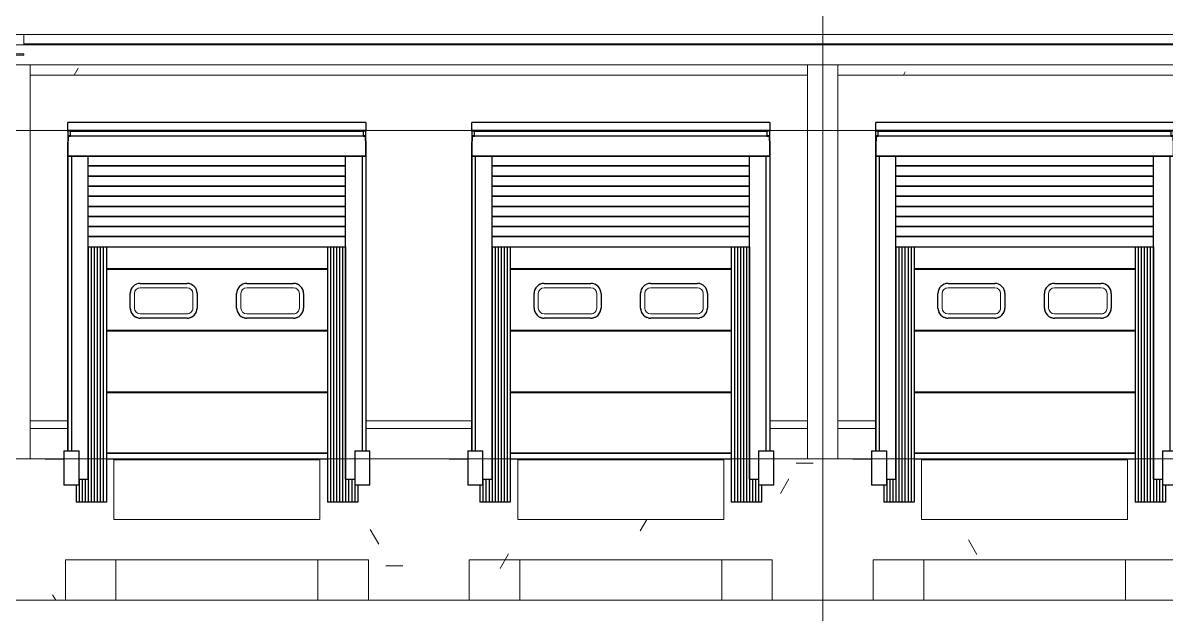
# Model space of a CAD drawing. Extents: x 692141 to 693595, y 1492301 to 1494225.
# Drawn here: x 692308.34 to 692319.66, y 1492374.68 to 1492380.53 of the extents above; entities that cross this region are included whole.
import ezdxf

# ---------------------------------------------------------------- set-up
doc = ezdxf.new("R2010")
doc.units = 0
doc.header["$MEASUREMENT"] = 0
for name, pattern in [('Centre', [7937.5, 1587.5, -1190.625, 3968.75, -1190.625]), ('Grid Line', [5556.25, 3175, -793.75, 793.75, -793.75]), ('Čárka', [3175, 1587.5, -1587.5])]:
    doc.linetypes.add(name, pattern=pattern)
for name, color, linetype, lineweight in [('A-COLS', 52, 'Continuous', 5), ('A-DETL-GENF', 92, 'Continuous', 5), ('A-FLOR', 192, 'Continuous', 5), ('A-FLOR-LEVL', 8, 'Grid Line', 5), ('A-GENM', 13, 'Continuous', 5), ('A-WALL-PATT', 111, 'Continuous', 5), ('S-BEAM', 12, 'Continuous', 5), ('S-GRID', 1, 'Continuous', 5)]:
    doc.layers.add(name, color=color, linetype=linetype, lineweight=lineweight)
doc.layers.add('A-DOOR', color=2, linetype='Continuous')
pattern_1 = [(0, (212730.054, 1200), (4064, 1016), [167.64, -2880.36, 167.64, -2880.36, -16256]), (0, (212730.054, 1200), (4064, 1016), [-6096, 167.64, -5928.36, 167.64, -2880.36, -7112]), (0, (212730.054, 1200), (4064, 1016), [-15240, 167.64, -1864.36, 167.64, -4912.36]), (120, (214254.054, 1708), (-2911.881810244989, 3011.527240979959), [167.64, -2880.36, 167.64, -2880.36, -16256]), (120, (214254.054, 1708), (-2911.881810244989, 3011.527240979959), [-6095.999999999999, 167.64, -5928.359999999999, 167.64, -2880.36, -7111.999999999999]), (120, (214254.054, 1708), (-2911.881810244989, 3011.527240979959), [-15240, 167.64, -1864.36, 167.64, -4912.359999999999]), (240, (214762.054, 3740), (-1152.118189755009, -4027.527240979959), [167.64, -2880.36, 167.64, -2880.36, -16256]), (240, (214762.054, 3740), (-1152.118189755009, -4027.527240979959), [-6096, 167.64, -5928.36, 167.64, -2880.36, -7112]), (240, (214762.054, 3740), (-1152.118189755009, -4027.527240979959), [-15240, 167.64, -1864.36, 167.64, -4912.36])]

# ---------------------------------------------------------------- blocks, each defined once
blk = doc.blocks.new('HAVI-DC_R19_AR_120_STRUCTURE_rvt-2-500_ELEVATION 4')
at = {"layer": 'S-BEAM'}
h = blk.add_hatch(dxfattribs=at)
h.set_pattern_fill('FP_109', color=256, style=0, pattern_type=2)
h.set_pattern_definition(pattern_1)
h.paths.add_polyline_path([(58234.11604612212, 5200.000000000931), (58349.63631146857, 5200.000000000931), (58349.63631146857, 5300.000000000008), (50649.87292609413, 5300.000000000008), (50649.87292609413, 5200.000000000931), (57710.80575339128, 5200.000000000931)], flags=0)
h = blk.add_hatch(dxfattribs=at)
h.set_pattern_fill('FP_109', color=256, style=0, pattern_type=2)
h.set_pattern_definition(pattern_1)
h.paths.add_polyline_path([(66083.77043708453, 5200.000000000931), (66349.63631146633, 5200.000000000931), (66349.63631146633, 5300.000000000008), (58649.75461878083, 5300.000000000008), (58649.75461878083, 5200.000000000931), (65560.4601443537, 5200.000000000931)], flags=0)
h = blk.add_hatch(dxfattribs=at)
h.set_pattern_fill('FP_109', color=256, style=0, pattern_type=2)
h.set_pattern_definition(pattern_1)
h.paths.add_polyline_path([(50499.63631146235, 0), (51499.75461878074, 0), (51499.75461878074, 399.9999999999783), (53499.75461878077, 399.9999999999783), (53499.75461878075, 0), (55499.87292609915, 0), (55499.87292609915, 399.9999999999783), (57499.87292609918, 399.9999999999783), (57499.87292609918, 0), (58499.75461878077, 0), (58499.75461878077, 1400.00000000138), (58014.75461878069, 1400.00000000138), (58014.75461878069, 1139.999999997003), (57894.75461878071, 1139.999999997003), (57894.75461878071, 969.9999999969727), (57594.75461878069, 969.9999999969727), (57594.75461878069, 1400.00000000138), (57519.87292609924, 1400.00000000138), (57519.87292609924, 799.9999999999914), (55479.87292609923, 799.9999999999914), (55479.87292609923, 1400.00000000138), (55404.7546187807, 1400.00000000138), (55404.7546187807, 969.9999999969727), (55104.75461878068, 969.9999999969727), (55104.75461878068, 1139.999999997003), (54984.75461878069, 1139.999999997003), (54984.75461878069, 1400.00000000138), (54014.75461878067, 1400.00000000138), (54014.75461878067, 1139.999999997003), (53894.75461878068, 1139.999999997003), (53894.75461878068, 969.9999999969727), (53594.75461878067, 969.9999999969727), (53594.75461878067, 1400.00000000138), (53519.6363114632, 1400.00000000138), (53519.6363114632, 799.9999999999914), (51479.63631146323, 799.9999999999914), (51479.63631146323, 1400.00000000138), (51404.75461878067, 1400.00000000138), (51404.75461878067, 969.9999999969727), (51104.75461878066, 969.9999999969727), (51104.75461878066, 1139.999999997003), (50984.75461878067, 1139.999999997003), (50984.75461878067, 1400.00000000138), (50499.63631146235, 1400.00000000138), (50499.63631146235, 542.3627569251257)], flags=0)
h = blk.add_hatch(dxfattribs=at)
h.set_pattern_fill('FP_109', color=256, style=0, pattern_type=2)
h.set_pattern_definition(pattern_1)
h.paths.add_polyline_path([(58499.75461878081, 0), (59499.87292609917, 0), (59499.87292609917, 399.9999999999783), (61499.75461878074, 399.9999999999783), (61499.75461878074, 0), (63500.10954073607, 0), (63500.10954073607, 399.9999999999783), (65499.99123341763, 399.9999999999783), (65499.99123341763, 0), (66499.87292609927, 0), (66499.87292609927, 1400.00000000138), (66014.75461878075, 1400.00000000138), (66014.75461878075, 1139.999999997003), (65894.75461878076, 1139.999999997003), (65894.75461878076, 969.9999999969727), (65594.75461878075, 969.9999999969727), (65594.75461878075, 1400.00000000138), (65519.99123341773, 1400.00000000138), (65519.99123341773, 799.9999999999914), (63479.99123341771, 799.9999999999914), (63479.99123341771, 1400.00000000138), (63404.75461878077, 1400.00000000138), (63404.75461878077, 969.9999999969727), (63104.75461878075, 969.9999999969727), (63104.75461878075, 1139.999999997003), (62984.75461878075, 1139.999999997003), (62984.75461878075, 1400.00000000138), (62014.75461878076, 1400.00000000138), (62014.75461878076, 1139.999999997003), (61894.75461878075, 1139.999999997003), (61894.75461878075, 969.9999999969727), (61594.75461878073, 969.9999999969727), (61594.75461878073, 1400.00000000138), (61519.75461878171, 1400.00000000138), (61519.75461878171, 799.9999999999914), (59479.75461878171, 799.9999999999914), (59479.75461878171, 1400.00000000138), (59404.75461878076, 1400.00000000138), (59404.75461878076, 969.9999999969727), (59104.75461878075, 969.9999999969727), (59104.75461878075, 1139.999999997003), (58984.75461878075, 1139.999999997003), (58984.75461878075, 1400.00000000138), (58499.75461878081, 1400.00000000138), (58499.75461878081, 542.3627569251257)], flags=0)
at = {"layer": 'S-BEAM', "color": 7}
for p, q in [((50649.87292609429, 5200.000000000933), (58349.6363114687, 5200.000000000933)), ((58649.75461878099, 5200.000000000933), (66349.63631146649, 5200.000000000933)), ((50499.63631146248, 1400.000000001379), (50984.75461878081, 1400.000000001379)), ((51404.7546187808, 1400.000000001379), (51479.63631146338, 1400.000000001379)), ((51479.63631146338, 800.0000000000101), (51479.63631146338, 1400.000000001379)), ((53519.63631146337, 1400.000000001379), (53594.75461878083, 1400.000000001379)), ((53519.63631146337, 1400.000000001379), (53519.63631146337, 800.0000000000101)), ((54014.75461878085, 1400.000000001379), (54984.75461878085, 1400.000000001379)), ((55404.75461878085, 1400.000000001379), (55479.87292609939, 1400.000000001379)), ((55479.87292609939, 800.0000000000011), (55479.87292609939, 1400.000000001379)), ((57519.87292609939, 1400.000000001379), (57594.75461878084, 1400.000000001379)), ((57519.87292609939, 1400.000000001379), (57519.87292609939, 800.0000000000011)), ((58014.75461878085, 1400.000000001379), (58499.75461878093, 1400.000000001379)), ((58499.75461878096, 1400.000000001379), (58984.75461878089, 1400.000000001379)), ((59404.75461878088, 1400.000000001379), (59479.75461878187, 1400.000000001379)), ((59479.75461878187, 800.0000000000101), (59479.75461878187, 1400.000000001379)), ((61519.75461878186, 1400.000000001379), (61594.75461878089, 1400.000000001379)), ((61519.75461878186, 1400.000000001379), (61519.75461878186, 800.0000000000101)), ((53519.63631146337, 800.0000000000101), (51479.63631146338, 800.0000000000101)), ((57519.87292609939, 800.0000000000011), (55479.87292609939, 800.0000000000011)), ((61519.75461878186, 800.0000000000101), (59479.75461878187, 800.0000000000101)), ((51499.75461878089, -1.184385922670117e-11), (51499.75461878089, 399.9999999999741)), ((51499.75461878089, 399.9999999999741), (53499.75461878091, 399.9999999999741)), ((53499.75461878092, 399.9999999999741), (53499.75461878092, -1.184385922670117e-11)), ((55499.87292609932, -1.177618003112002e-11), (55499.87292609932, 399.9999999999742)), ((55499.87292609932, 399.9999999999742), (57499.87292609935, 399.9999999999742)), ((57499.87292609935, 399.9999999999742), (57499.87292609935, -1.177618003112002e-11)), ((59499.87292609932, 1.082867129298393e-12), (59499.87292609932, 399.9999999999742)), ((59499.87292609932, 399.9999999999742), (61499.7546187809, 399.9999999999742)), ((61499.7546187809, 399.9999999999742), (61499.7546187809, 1.082867129298393e-12)), ((61499.7546187809, 1.082867129298393e-12), (59499.87292609932, 1.082867129298393e-12)), ((53499.75461878091, -1.184385922670117e-11), (51499.75461878089, -1.184385922670117e-11)), ((57499.87292609935, -1.177618003112002e-11), (55499.87292609932, -1.177618003112002e-11))]:
    blk.add_line(p, q, dxfattribs=at)
blk = doc.blocks.new('M_Rectangular Column - 300 x 300mm-V138-500_ELEVATION 4')
at = {"layer": 'A-COLS'}
for p, q in [((66349.75461878096, 5300.000022581689), (66349.75461878096, 1400.000000001371)), ((66649.75461878096, 1400.000000001371), (66649.75461878096, 5300.000022581689)), ((66649.75461878096, 1400.000000001371), (66349.75461878096, 1400.000000001371))]:
    blk.add_line(p, q, dxfattribs=at)
blk = doc.blocks.new('Column Center Mark - Column Center Mark-439589-500_ELEVATION 4')
at = {"layer": 'A-DETL-GENF', "lineweight": 9}
for p, q in [((43649.75461878071, 74.99999999996534), (43649.75461878071, -75.00000000003465)), ((43574.75461878071, -3.465174813754857e-11), (43724.75461878071, -3.465174813754857e-11))]:
    blk.add_line(p, q, dxfattribs=at)
blk = doc.blocks.new('Loading-Equipment_Dock-levellers_Loading-Systems_Swing-Lip_232M_100kN - PowerRamp 232M100 2100 x 3000 mm-460557-500_ELEVATION 4')
at = {"layer": 'A-GENM'}
for p, q in [((51479.75461878094, 1390.000000001369), (53519.75461878094, 1390.000000001369)), ((51479.75461878094, 800.0000000013796), (51479.75461878094, 1390.000000001369)), ((53519.75461878094, 800.0000000013796), (53519.75461878094, 1390.000000001369)), ((53519.75461878094, 800.0000000013796), (51479.75461878094, 800.0000000013796))]:
    blk.add_line(p, q, dxfattribs=at)
blk = doc.blocks.new('Door_ASSA-ABLOY DS6070B Inflatable shelter - Insulated wall-V73-500_ELEVATION 4')
at = {"layer": 'A-DOOR', "color": 47}
for p, q in [((123023.6363114675, 4649.999999996991), (123023.6363114675, 4598.999999996989)), ((123024.6363114675, 4652.807871864885), (123024.6363114675, 4729.999999996988)), ((125974.6363114675, 4729.999999996979), (123024.6363114675, 4729.999999996988)), ((123024.6363114675, 4647.691042939573), (123024.6363114675, 4652.807871864885)), ((123024.6363114675, 4652.807871864885), (125974.6363114675, 4652.807871864876)), ((123024.6363114675, 4644.684469772975), (123024.6363114675, 4647.691042939573)), ((125974.6363114675, 4647.691042939563), (123024.6363114675, 4647.691042939573)), ((125974.6363114675, 4644.684469772965), (123024.6363114675, 4644.684469772974)), ((123049.6363114675, 4598.999999996989), (123049.6363114675, 4647.69104293955)), ((125947.6363114675, 4647.691042939549), (125947.6363114675, 4598.999999997001)), ((125974.6363114675, 4729.999999996979), (125974.6363114675, 4652.807871864876)), ((125974.6363114675, 4652.807871864876), (125974.6363114675, 4647.691042939563)), ((125974.6363114675, 4647.691042939563), (125974.6363114675, 4644.684469772965)), ((125975.6363114675, 4598.999999997001), (125975.6363114675, 4649.999999996992)), ((123049.6363114675, 4598.99999999699), (123023.6363114675, 4598.99999999699)), ((123023.6363114675, 4598.999999996989), (123023.6363114675, 4538.99999999699)), ((123023.6363114675, 4538.99999999699), (123027.6363114675, 4538.99999999699)), ((123024.6363114675, 4547.999999996992), (123024.6363114675, 1479.999999996993)), ((123024.6363114675, 1479.999999996995), (123024.6363114675, 4538.999999997)), ((123027.6363114675, 4598.99999999703), (123027.6363114675, 4547.999999997031)), ((123027.6363114675, 4547.999999997032), (123027.6363114675, 4598.999999997029)), ((123027.6363114675, 4538.99999999699), (123027.6363114675, 4595.99999999699)), ((123027.6363114675, 4595.99999999699), (123049.6363114675, 4595.99999999699)), ((123027.6363114675, 4397.999999996989), (123027.6363114675, 4595.99999999699)), ((125971.6363114675, 4595.999999996991), (123027.6363114675, 4595.999999996991)), ((125947.6363114675, 4641.364026622491), (123049.6363114675, 4641.364026622491)), ((123049.6363114675, 4595.99999999699), (123049.6363114675, 4598.999999996989)), ((125975.6363114675, 4598.999999997001), (125947.6363114675, 4598.999999997001)), ((125947.6363114675, 4598.999999997001), (125947.6363114675, 4595.999999997001)), ((125947.6363114675, 4595.999999997001), (125971.6363114675, 4595.999999997001)), ((125971.6363114675, 4598.99999999703), (125971.6363114675, 4547.999999997031)), ((125971.6363114675, 4547.999999997032), (125971.6363114675, 4598.999999997029)), ((125971.6363114675, 4595.999999997001), (125971.6363114675, 4538.999999996992)), ((125971.6363114675, 4595.99999999699), (125971.6363114675, 4397.999999996989)), ((125971.6363114675, 4538.999999996991), (125975.6363114675, 4538.999999996991)), ((125974.6363114675, 4547.999999996992), (125974.6363114675, 1479.999999996993)), ((125974.6363114675, 4538.999999997), (125974.6363114675, 1479.999999996996)), ((125975.6363114675, 4538.999999996991), (125975.6363114675, 4598.999999997001)), ((123027.6363114675, 4394.999999996989), (123027.6363114675, 4397.999999996989)), ((125971.6363114675, 4397.999999996989), (123027.6363114675, 4397.999999996989)), ((125971.6363114675, 4397.999999996989), (123027.6363114675, 4397.999999996989)), ((125971.6363114675, 4394.99999999699), (123027.6363114675, 4394.99999999699)), ((123061.642967541, 1479.999999996993), (123061.642967541, 4394.999999996971)), ((125937.6296553938, 4394.999999996971), (125937.6296553938, 1479.999999996993)), ((125971.6363114675, 4397.999999996989), (125971.6363114675, 4394.999999996989)), ((122984.6363114675, 1479.999999996995), (123134.6363114675, 1479.999999996994)), ((122984.6363114675, 1479.999999996995), (122984.6363114675, 1139.999999996994)), ((123134.6363114675, 1139.999999996994), (123134.6363114675, 1479.999999996995)), ((125864.6363114675, 1479.999999997002), (126014.6363114675, 1479.999999997002)), ((125864.6363114675, 1479.999999997002), (125864.6363114675, 1139.999999997)), ((126014.6363114675, 1139.999999997), (126014.6363114675, 1479.999999997002)), ((123134.6363114675, 1139.999999996994), (122984.6363114675, 1139.999999996994)), ((126014.6363114675, 1139.999999997), (125864.6363114675, 1139.999999996999))]:
    blk.add_line(p, q, dxfattribs=at)
at = {"layer": 'A-DOOR', "color": 117}
for p, q in [((123027.6363114675, 4547.999999996993), (123027.6363114675, 4598.999999997008)), ((123027.6363114675, 4582.68366976728), (123027.6363114675, 4598.999999997009)), ((123027.6363114675, 4556.584353991191), (123027.6363114675, 4582.68366976728)), ((125971.6363114675, 4598.999999997011), (125971.6363114675, 4547.999999996998)), ((125971.6363114675, 4598.999999996999), (125971.6363114675, 4582.68366976727)), ((125971.6363114675, 4582.68366976727), (125971.6363114675, 4556.584353991181)), ((123224.6363114675, 1199.999999996987), (123224.6363114675, 4394.999999997)), ((125774.6363114675, 1199.999999996988), (125774.6363114675, 4394.99999999696)), ((123134.6363114675, 1199.999999996987), (123224.6363114675, 1199.999999996987)), ((125774.6363114675, 1199.999999996988), (125864.6363114675, 1199.999999996988))]:
    blk.add_line(p, q, dxfattribs=at)
at = {"layer": 'A-DOOR', "color": 130}
for p, q in [((125774.6363114674, 4299.99999999708), (123224.6363114674, 4299.99999999708)), ((123224.6363114674, 4299.999999997044), (125774.6363114674, 4299.999999997044)), ((125774.6363114674, 4199.999999997067), (123224.6363114674, 4199.999999997067)), ((123224.6363114674, 4199.999999997067), (125774.6363114674, 4199.999999997067)), ((125774.6363114674, 4099.999999997055), (123224.6363114674, 4099.999999997055)), ((123224.6363114674, 4099.999999997055), (125774.6363114674, 4099.999999997055)), ((125774.6363114674, 3999.999999997044), (123224.6363114674, 3999.999999997044)), ((123224.6363114674, 3999.999999997044), (125774.6363114674, 3999.999999997044)), ((125774.6363114674, 3899.999999997066), (123224.6363114674, 3899.999999997066)), ((123224.6363114674, 3899.999999997066), (125774.6363114674, 3899.999999997066)), ((125774.6363114674, 3799.999999997089), (123224.6363114674, 3799.999999997089)), ((123224.6363114674, 3799.999999997054), (125774.6363114674, 3799.999999997054)), ((125774.6363114674, 3699.999999997077), (123224.6363114674, 3699.999999997077)), ((123224.6363114674, 3699.999999997077), (125774.6363114674, 3699.999999997077)), ((125774.6363114674, 3599.999999997065), (123224.6363114674, 3599.999999997065)), ((123224.6363114674, 3599.999999997065), (125774.6363114674, 3599.999999997065)), ((123224.6363114675, 3500.073277789998), (123224.6363114675, 969.9999999969889)), ((123224.6363114675, 3500.073277789998), (123224.6363114675, 969.9999999969889)), ((123224.6363114674, 3499.999999997088), (125774.6363114674, 3499.999999997088)), ((123254.6363114675, 3500.091597238241), (123254.6363114675, 1400.000000001407)), ((123254.6363114675, 3500.091597238241), (123254.6363114675, 969.9999999969889)), ((123284.6363114675, 3500.109916686441), (123284.6363114675, 969.9999999969879)), ((123284.6363114675, 3500.109916686441), (123284.6363114675, 969.9999999969889)), ((123314.6363114675, 3500.128236134684), (123314.6363114675, 1400.000000001406)), ((123314.6363114675, 3500.128236134684), (123314.6363114675, 969.9999999969879)), ((123344.6363114675, 3500.146555582926), (123344.6363114675, 969.9999999969879)), ((123344.6363114675, 3500.146555582926), (123344.6363114675, 969.9999999969879)), ((123374.6363114675, 3500.16487503117), (123374.6363114675, 1400.000000001406)), ((123374.6363114675, 3500.16487503117), (123374.6363114675, 969.9999999969879)), ((123404.6363114675, 3500.18319447937), (123404.6363114675, 969.9999999969879)), ((125594.6363114675, 3499.99999999706), (125594.6363114675, 969.9999999969803)), ((125624.6363114675, 3499.99999999706), (125624.6363114675, 969.9999999969803)), ((125624.6363114675, 3499.99999999706), (125624.6363114675, 1400.000000001399)), ((125654.6363114675, 3499.99999999706), (125654.6363114675, 969.9999999969803)), ((125654.6363114675, 3499.99999999706), (125654.6363114675, 969.9999999969803)), ((125684.6363114675, 3499.99999999706), (125684.6363114675, 969.9999999969803)), ((125684.6363114675, 3499.99999999706), (125684.6363114675, 1400.000000001399)), ((125714.6363114675, 3499.99999999706), (125714.6363114675, 969.9999999969803)), ((125714.6363114675, 3499.99999999706), (125714.6363114675, 969.9999999969803)), ((125744.6363114675, 3499.99999999706), (125744.6363114675, 969.9999999969803)), ((125744.6363114675, 3499.99999999706), (125744.6363114675, 1400.000000001399)), ((125774.6363114675, 3499.99999999706), (125774.6363114675, 969.9999999969803)), ((125774.6363114675, 3499.99999999706), (125774.6363114675, 969.9999999969803)), ((123104.6363114675, 1139.999999997006), (123104.6363114675, 969.9999999969889)), ((123134.6363114675, 1199.999999996993), (123134.6363114675, 969.9999999969889)), ((123164.6363114675, 1199.999999996993), (123164.6363114675, 969.9999999969889)), ((123164.6363114675, 1199.999999996993), (123164.6363114675, 969.9999999969889)), ((123194.6363114675, 1199.999999996993), (123194.6363114675, 969.9999999969889)), ((125804.6363114675, 1199.999999996984), (125804.6363114675, 969.9999999969803)), ((125834.6363114675, 1199.999999996984), (125834.6363114675, 969.9999999969803)), ((125834.6363114675, 1199.999999996984), (125834.6363114675, 969.9999999969803)), ((125864.6363114675, 1199.999999996984), (125864.6363114675, 969.9999999969803)), ((125894.6363114675, 1139.999999996997), (125894.6363114675, 969.9999999969803)), ((123134.6363114675, 969.9999999969885), (123104.6363114675, 969.9999999969887)), ((123164.6363114675, 969.9999999969885), (123134.6363114675, 969.9999999969885)), ((123194.6363114675, 969.9999999969885), (123164.6363114675, 969.9999999969887)), ((123224.6363114675, 969.9999999969885), (123194.6363114675, 969.9999999969885)), ((123254.6363114675, 969.9999999969885), (123224.6363114675, 969.9999999969887)), ((123284.6363114675, 969.9999999969885), (123254.6363114675, 969.9999999969885)), ((123314.6363114675, 969.999999996988), (123284.6363114675, 969.9999999969881)), ((123344.6363114675, 969.999999996988), (123314.6363114675, 969.999999996988)), ((123374.6363114675, 969.999999996988), (123344.6363114675, 969.9999999969881)), ((123404.6363114675, 969.999999996988), (123374.6363114675, 969.999999996988)), ((125624.6363114675, 969.9999999969807), (125594.6363114675, 969.9999999969807)), ((125654.6363114675, 969.9999999969806), (125624.6363114675, 969.9999999969807)), ((125684.6363114675, 969.9999999969807), (125654.6363114675, 969.9999999969807)), ((125714.6363114675, 969.9999999969806), (125684.6363114675, 969.9999999969807)), ((125744.6363114675, 969.9999999969801), (125714.6363114675, 969.9999999969801)), ((125774.6363114675, 969.99999999698), (125744.6363114675, 969.9999999969801)), ((125804.6363114675, 969.9999999969801), (125774.6363114675, 969.9999999969801)), ((125834.6363114675, 969.99999999698), (125804.6363114675, 969.9999999969801)), ((125864.6363114675, 969.9999999969801), (125834.6363114675, 969.9999999969801)), ((125894.6363114675, 969.99999999698), (125864.6363114675, 969.9999999969801))]:
    blk.add_line(p, q, dxfattribs=at)
blk = doc.blocks.new('Door_ASSA-ABLOY DS6070B Inflatable shelter - Insulated wall-V80-500_ELEVATION 4')
at = {"layer": 'A-DOOR', "color": 47}
for p, q in [((55023.7546187809, 4649.999999996991), (55023.7546187809, 4598.999999996989)), ((55024.7546187809, 4652.807871864885), (55024.7546187809, 4729.999999996988)), ((57974.75461878088, 4729.999999996979), (55024.7546187809, 4729.999999996988)), ((55024.7546187809, 4647.691042939573), (55024.7546187809, 4652.807871864885)), ((55024.7546187809, 4652.807871864885), (57974.75461878088, 4652.807871864876)), ((55024.7546187809, 4644.684469772975), (55024.7546187809, 4647.691042939573)), ((57974.75461878088, 4647.691042939563), (55024.7546187809, 4647.691042939573)), ((57974.75461878088, 4644.684469772965), (55024.7546187809, 4644.684469772974)), ((55049.75461878091, 4598.999999996989), (55049.75461878091, 4647.69104293955)), ((57947.75461878088, 4647.691042939549), (57947.75461878088, 4598.999999997001)), ((57974.75461878088, 4729.999999996979), (57974.75461878088, 4652.807871864876)), ((57974.75461878088, 4652.807871864876), (57974.75461878088, 4647.691042939563)), ((57974.75461878088, 4647.691042939563), (57974.75461878088, 4644.684469772965)), ((57975.75461878088, 4598.999999997001), (57975.75461878088, 4649.999999996992)), ((55049.75461878091, 4598.99999999699), (55023.7546187809, 4598.99999999699)), ((55023.7546187809, 4598.999999996989), (55023.7546187809, 4538.99999999699)), ((55023.7546187809, 4538.99999999699), (55027.7546187809, 4538.99999999699)), ((55024.7546187809, 4547.999999996992), (55024.7546187809, 1479.999999996993)), ((55024.7546187809, 1479.999999996995), (55024.7546187809, 4538.999999997)), ((55027.7546187809, 4598.99999999703), (55027.7546187809, 4547.999999997031)), ((55027.7546187809, 4547.999999997032), (55027.7546187809, 4598.999999997029)), ((55027.7546187809, 4538.99999999699), (55027.7546187809, 4595.99999999699)), ((55027.7546187809, 4595.99999999699), (55049.75461878091, 4595.99999999699)), ((55027.7546187809, 4397.999999996989), (55027.7546187809, 4595.99999999699)), ((57971.75461878089, 4595.999999996991), (55027.7546187809, 4595.999999996991)), ((57947.7546187809, 4641.364026622491), (55049.7546187809, 4641.364026622491)), ((55049.75461878091, 4595.99999999699), (55049.75461878091, 4598.999999996989)), ((57975.75461878088, 4598.999999997001), (57947.75461878088, 4598.999999997001)), ((57947.75461878088, 4598.999999997001), (57947.75461878088, 4595.999999997001)), ((57947.75461878088, 4595.999999997001), (57971.75461878089, 4595.999999997001)), ((57971.75461878088, 4598.99999999703), (57971.75461878088, 4547.999999997031)), ((57971.75461878088, 4547.999999997032), (57971.75461878088, 4598.999999997029)), ((57971.75461878089, 4595.999999997001), (57971.75461878089, 4538.999999996992)), ((57971.75461878089, 4595.99999999699), (57971.75461878089, 4397.999999996989)), ((57971.75461878089, 4538.999999996991), (57975.75461878088, 4538.999999996991)), ((57974.75461878088, 4547.999999996991), (57972.46089975688, 4547.999999996991)), ((57974.75461878088, 4547.999999996992), (57974.75461878088, 1479.999999996993)), ((57974.75461878088, 4538.999999997), (57974.75461878088, 1479.999999996996)), ((57975.75461878088, 4538.999999996991), (57975.75461878088, 4598.999999997001)), ((55027.7546187809, 4394.999999996989), (55027.7546187809, 4397.999999996989)), ((57971.75461878089, 4397.999999996989), (55027.7546187809, 4397.999999996989)), ((57971.75461878089, 4397.999999996989), (55027.7546187809, 4397.999999996989)), ((57971.75461878089, 4394.99999999699), (55027.7546187809, 4394.99999999699)), ((55061.76127485428, 1479.999999996993), (55061.76127485428, 4394.999999996971)), ((57937.74796270714, 4394.999999996971), (57937.74796270714, 1479.999999996993)), ((57971.75461878089, 4397.999999996989), (57971.75461878089, 4394.999999996989)), ((54984.75461878089, 1479.999999996995), (55134.75461878089, 1479.999999996994)), ((54984.75461878089, 1479.999999996995), (54984.75461878089, 1139.999999996994)), ((55134.75461878089, 1139.999999996994), (55134.75461878089, 1479.999999996995)), ((57864.75461878089, 1479.999999997002), (58014.75461878089, 1479.999999997002)), ((57864.75461878089, 1479.999999997002), (57864.75461878089, 1139.999999997)), ((58014.75461878089, 1139.999999997), (58014.75461878089, 1479.999999997002)), ((55134.75461878089, 1139.999999996994), (54984.75461878089, 1139.999999996994)), ((58014.75461878089, 1139.999999997), (57864.75461878089, 1139.999999996999))]:
    blk.add_line(p, q, dxfattribs=at)
at = {"layer": 'A-DOOR', "color": 117}
for p, q in [((55027.75461878091, 4547.999999996993), (55027.75461878091, 4598.999999997008)), ((55027.75461878091, 4582.68366976728), (55027.75461878091, 4598.999999997009)), ((55027.75461878091, 4556.584353991191), (55027.75461878091, 4582.68366976728)), ((57971.75461878087, 4598.999999997011), (57971.75461878087, 4547.999999996998)), ((57971.75461878087, 4598.999999996999), (57971.75461878087, 4582.68366976727)), ((57971.75461878087, 4582.68366976727), (57971.75461878087, 4556.584353991181)), ((55224.7546187809, 1199.999999996987), (55224.7546187809, 4394.999999997)), ((57774.75461878088, 1199.999999996988), (57774.75461878088, 4394.99999999696)), ((55134.75461878089, 1199.999999996987), (55224.7546187809, 1199.999999996987)), ((57774.75461878088, 1199.999999996988), (57864.75461878088, 1199.999999996988))]:
    blk.add_line(p, q, dxfattribs=at)
at = {"layer": 'A-DOOR', "color": 130}
for p, q in [((57774.75461878068, 4299.99999999708), (55224.75461878071, 4299.99999999708)), ((55224.75461878071, 4299.999999997044), (57774.75461878068, 4299.999999997044)), ((57774.75461878068, 4199.999999997067), (55224.75461878071, 4199.999999997067)), ((55224.75461878071, 4199.999999997067), (57774.75461878068, 4199.999999997067)), ((57774.75461878068, 4099.999999997055), (55224.75461878071, 4099.999999997055)), ((55224.75461878071, 4099.999999997055), (57774.75461878068, 4099.999999997055)), ((57774.75461878068, 3999.999999997044), (55224.75461878071, 3999.999999997044)), ((55224.75461878071, 3999.999999997044), (57774.75461878068, 3999.999999997044)), ((57774.75461878068, 3899.999999997066), (55224.75461878071, 3899.999999997066)), ((55224.75461878071, 3899.999999997066), (57774.75461878068, 3899.999999997066)), ((57774.75461878068, 3799.999999997089), (55224.75461878071, 3799.999999997089)), ((55224.75461878071, 3799.999999997054), (57774.75461878068, 3799.999999997054)), ((57774.75461878068, 3699.999999997077), (55224.75461878071, 3699.999999997077)), ((55224.75461878071, 3699.999999997077), (57774.75461878068, 3699.999999997077)), ((57774.75461878068, 3599.999999997065), (55224.75461878071, 3599.999999997065)), ((55224.75461878071, 3599.999999997065), (57774.75461878068, 3599.999999997065)), ((55224.7546187809, 3500.073277789998), (55224.75461878089, 969.9999999969889)), ((55224.7546187809, 3500.073277789998), (55224.75461878089, 969.9999999969889)), ((55224.75461878071, 3499.999999997088), (57774.75461878068, 3499.999999997088)), ((55254.75461878089, 3500.091597238241), (55254.75461878089, 1400.000000001407)), ((55254.75461878089, 3500.091597238241), (55254.75461878088, 969.9999999969889)), ((55284.75461878089, 3500.109916686441), (55284.75461878088, 969.9999999969879)), ((55284.75461878089, 3500.109916686441), (55284.75461878088, 969.9999999969889)), ((55314.7546187809, 3500.128236134684), (55314.75461878088, 1400.000000001406)), ((55314.7546187809, 3500.128236134684), (55314.75461878088, 969.9999999969879)), ((55344.7546187809, 3500.146555582926), (55344.75461878089, 969.9999999969879)), ((55344.7546187809, 3500.146555582926), (55344.75461878089, 969.9999999969879)), ((55374.75461878089, 3500.16487503117), (55374.75461878089, 1400.000000001406)), ((55374.75461878089, 3500.16487503117), (55374.75461878088, 969.9999999969879)), ((55404.75461878089, 3500.18319447937), (55404.75461878088, 969.9999999969879)), ((57594.75461878089, 3499.99999999706), (57594.75461878088, 969.9999999969803)), ((57624.75461878089, 3499.99999999706), (57624.75461878088, 969.9999999969803)), ((57624.75461878089, 3499.99999999706), (57624.75461878088, 1400.000000001399)), ((57654.75461878089, 3499.99999999706), (57654.75461878088, 969.9999999969803)), ((57654.75461878089, 3499.99999999706), (57654.75461878088, 969.9999999969803)), ((57684.75461878088, 3499.99999999706), (57684.75461878088, 969.9999999969803)), ((57684.75461878088, 3499.99999999706), (57684.75461878088, 1400.000000001399)), ((57714.75461878088, 3499.99999999706), (57714.75461878088, 969.9999999969803)), ((57714.75461878088, 3499.99999999706), (57714.75461878088, 969.9999999969803)), ((57744.75461878089, 3499.99999999706), (57744.75461878088, 969.9999999969803)), ((57744.75461878089, 3499.99999999706), (57744.75461878088, 1400.000000001399)), ((57774.75461878089, 3499.99999999706), (57774.75461878088, 969.9999999969803)), ((57774.75461878089, 3499.99999999706), (57774.75461878088, 969.9999999969803)), ((55104.75461878088, 1139.999999997006), (55104.75461878088, 969.9999999969889)), ((55134.75461878088, 1199.999999996993), (55134.75461878088, 969.9999999969889)), ((55164.75461878088, 1199.999999996993), (55164.75461878088, 969.9999999969889)), ((55164.75461878088, 1199.999999996993), (55164.75461878088, 969.9999999969889)), ((55194.75461878089, 1199.999999996993), (55194.75461878089, 969.9999999969889)), ((57804.75461878088, 1199.999999996984), (57804.75461878088, 969.9999999969803)), ((57834.75461878088, 1199.999999996984), (57834.75461878088, 969.9999999969803)), ((57834.75461878088, 1199.999999996984), (57834.75461878088, 969.9999999969803)), ((57864.75461878088, 1199.999999996984), (57864.75461878088, 969.9999999969803)), ((57894.75461878088, 1139.999999996997), (57894.75461878088, 969.9999999969803)), ((55134.75461878088, 969.9999999969885), (55104.75461878088, 969.9999999969887)), ((55164.75461878088, 969.9999999969885), (55134.75461878088, 969.9999999969885)), ((55194.75461878089, 969.9999999969885), (55164.75461878088, 969.9999999969887)), ((55224.75461878089, 969.9999999969885), (55194.75461878089, 969.9999999969885)), ((55254.75461878088, 969.9999999969885), (55224.75461878089, 969.9999999969887)), ((55284.75461878088, 969.9999999969885), (55254.75461878088, 969.9999999969885)), ((55314.75461878088, 969.999999996988), (55284.75461878088, 969.9999999969881)), ((55344.75461878089, 969.999999996988), (55314.75461878088, 969.999999996988)), ((55374.75461878088, 969.999999996988), (55344.75461878089, 969.9999999969881)), ((55404.75461878088, 969.999999996988), (55374.75461878088, 969.999999996988)), ((57624.75461878088, 969.9999999969807), (57594.75461878088, 969.9999999969807)), ((57654.75461878088, 969.9999999969806), (57624.75461878088, 969.9999999969807)), ((57684.75461878088, 969.9999999969807), (57654.75461878088, 969.9999999969807)), ((57714.75461878088, 969.9999999969806), (57684.75461878088, 969.9999999969807)), ((57744.75461878088, 969.9999999969801), (57714.75461878088, 969.9999999969801)), ((57774.75461878088, 969.99999999698), (57744.75461878088, 969.9999999969801)), ((57804.75461878088, 969.9999999969801), (57774.75461878088, 969.9999999969801)), ((57834.75461878088, 969.99999999698), (57804.75461878088, 969.9999999969801)), ((57864.75461878088, 969.9999999969801), (57834.75461878088, 969.9999999969801)), ((57894.75461878088, 969.99999999698), (57864.75461878088, 969.9999999969801))]:
    blk.add_line(p, q, dxfattribs=at)
blk = doc.blocks.new('Doors_Industrial_Loading-Systems_Sectional-Overhead-Door_High-Lift_40mm - 2500 x 3000 mm-255109-500_ELEVATION 4')
at = {"layer": 'A-DOOR', "color": 7}
for p, q in [((53594.75461878086, 3273.999999996978), (51404.75461878087, 3273.999999996978)), ((51741.08795211413, 3136.49999999713), (52204.08795211413, 3136.49999999713)), ((51741.08795211413, 3136.49999999713), (52204.08795211413, 3136.49999999713)), ((52795.42128544746, 3136.499999997063), (53258.42128544746, 3136.499999997063)), ((52795.42128544746, 3136.499999997063), (53258.42128544746, 3136.499999997063)), ((51641.08795211412, 2893.499999997032), (51641.08795211412, 3036.49999999713)), ((51641.08795211412, 2893.499999997032), (51641.08795211412, 3036.49999999713)), ((52304.08795211412, 3036.49999999713), (52304.08795211412, 2893.499999997034)), ((52304.08795211412, 3036.49999999713), (52304.08795211412, 2893.499999997034)), ((52695.42128544745, 2893.499999996908), (52695.42128544745, 3036.499999997063)), ((52695.42128544745, 2893.499999996908), (52695.42128544745, 3036.499999997063)), ((53358.42128544745, 3036.499999997064), (53358.42128544745, 2893.499999996909)), ((53358.42128544745, 3036.499999997064), (53358.42128544745, 2893.499999996909)), ((52204.08795211413, 2793.499999997033), (51741.08795211413, 2793.499999997033)), ((52204.08795211413, 2793.499999997034), (51741.08795211413, 2793.499999997034)), ((53258.42128544746, 2793.499999996908), (52795.42128544746, 2793.499999996908)), ((53258.42128544746, 2793.499999996909), (52795.42128544746, 2793.499999996909)), ((51404.75461878085, 2675.02522143521), (53594.75461878085, 2675.02522143521)), ((51404.75461878085, 2675.02522143521), (53594.75461878085, 2675.02522143521)), ((53594.75461878085, 1455.025221435202), (51404.75461878085, 1455.025221435202)), ((51404.75461878085, 1455.025221435202), (53594.75461878085, 1455.025221435202)), ((51404.75461878085, 1399.99999999697), (53594.75461878085, 1399.99999999697))]:
    blk.add_line(p, q, dxfattribs=at)
at = {"layer": 'A-DOOR', "color": 1, "linetype": 'Čárka'}
blk.add_line((50799.75461878089, 1399.999999996979), (50984.75461878087, 1399.999999996979), dxfattribs=at)
at = {"layer": 'A-DOOR', "color": 7}
for centre, radius, start, end in [((51741.08795211413, 3036.49999999713), 100.0000000000073, 90, 180), ((51741.08795211413, 3036.49999999713), 99.99999999999997, 164.9999999999994, 179.9999999999997), ((51741.08795211413, 3036.49999999713), 99.99999999999983, 149.9999999999999, 158.0128132546783), ((51741.08795211413, 3036.49999999713), 100.0000000000038, 129.5802092619308, 140.419790738174), ((51741.08795211413, 3036.49999999713), 99.99999999999403, 111.987186745122, 120.0000000000014), ((51741.08795211413, 3036.49999999713), 100.0000000000039, 90, 105.0000000000023), ((52204.08795211413, 3036.49999999713), 99.99999999999272, 75.00000000000009, 90), ((52204.08795211413, 3036.49999999713), 100, 359.9999999999995, 90.00000000000014), ((52204.08795211413, 3036.49999999713), 99.9999999999929, 60.00000000000188, 68.01281325518684), ((52204.08795211413, 3036.49999999713), 99.99999999999288, 39.58020926189104, 50.41979073807785), ((52204.08795211413, 3036.49999999713), 99.9999999999904, 21.98718674540017, 29.99999999999961), ((52204.08795211413, 3036.49999999713), 99.99999999998793, 0, 14.99999999999994), ((52795.42128544746, 3036.499999997063), 100.0000000000073, 90, 180), ((52795.42128544746, 3036.499999997063), 99.99999999999997, 164.9999999999992, 179.9999999999997), ((52795.42128544746, 3036.499999997063), 100.0000000000081, 150.0000000000001, 158.0128132546389), ((52795.42128544746, 3036.499999997063), 100.000000000001, 129.5802092621385, 140.4197907379084), ((52795.42128544746, 3036.499999997063), 99.99999999999767, 111.9871867455804, 120.0000000000041), ((52795.42128544746, 3036.499999997063), 99.99999999999685, 90, 105.0000000000033), ((53258.42128544746, 3036.499999997063), 100, 75.00000000000026, 90.00000000000014), ((53258.42128544746, 3036.499999997063), 100, 2.544443745170813e-13, 90.00000000000026), ((53258.42128544746, 3036.499999997063), 99.99999999999554, 60.00000000000276, 68.01281325471513), ((53258.42128544746, 3036.499999997063), 99.99999999998983, 39.58020926196789, 50.41979073790356), ((53258.42128544746, 3036.499999997063), 99.9999999999904, 21.98718674559879, 29.99999999999978), ((53258.42128544746, 3036.499999997063), 99.99999999999496, 2.60551039505497e-13, 15.00000000000034), ((51741.08795211413, 2893.499999997033), 100.0000000000039, 180.0000000000004, 195.0000000000005), ((51741.08795211413, 2893.499999997033), 100.0000000000074, 180.0000000000002, 270.0000000000002), ((51741.08795211413, 2893.499999997033), 100.0000000000003, 201.9871867460193, 210.0000000000001), ((52204.08795211413, 2893.499999997033), 100, 269.9999999999999, 2.544443745170813e-13), ((52204.08795211413, 2893.499999997033), 99.99999999999405, 329.9999999999996, 338.0128132540318), ((52204.08795211413, 2893.499999997033), 99.99999999999272, 344.9999999999991, 0), ((52795.42128544746, 2893.499999996908), 100.0000000000058, 180.0000000000001, 195.0000000000003), ((52795.42128544746, 2893.499999996908), 100.0000000000074, 180.0000000000002, 270.0000000000002), ((52795.42128544746, 2893.499999996908), 100.0000000000103, 201.9871867457571, 210.0000000000001), ((53258.42128544746, 2893.499999996908), 100.0000000000001, 270, 3.943887805014761e-13), ((53258.42128544746, 2893.499999996908), 99.9999999999933, 329.9999999999998, 338.0128132544009), ((53258.42128544746, 2893.499999996908), 99.99999999999272, 345.0000000000004, 0), ((51741.08795211413, 2893.499999997033), 100.0000000000061, 219.5802092624, 230.4197907375653), ((51741.08795211413, 2893.499999997033), 100.000000000001, 239.9999999999999, 248.01281325375), ((51741.08795211413, 2893.499999997033), 100.0000000000073, 254.9999999999982, 270.0000000000001), ((52204.08795211413, 2893.499999997033), 100.000000000002, 269.9999999999996, 284.9999999999982), ((52204.08795211413, 2893.499999997033), 100.000000000003, 291.9871867459398, 299.9999999999955), ((52204.08795211413, 2893.499999997033), 100.000000000001, 309.5802092624714, 320.4197907376303), ((52795.42128544746, 2893.499999996908), 100.0000000000035, 219.5802092620291, 230.4197907378617), ((52795.42128544746, 2893.499999996908), 100.0000000000054, 239.9999999999976, 248.0128132548799), ((52795.42128544746, 2893.499999996908), 100.0000000000073, 254.999999999998, 269.9999999999998), ((53258.42128544746, 2893.499999996908), 100.000000000002, 269.9999999999996, 284.9999999999982), ((53258.42128544746, 2893.499999996908), 100.000000000003, 291.987186745049, 299.9999999999954), ((53258.42128544746, 2893.499999996908), 99.99999999999946, 309.5802092620937, 320.4197907380901)]:
    blk.add_arc(centre, radius, start, end, dxfattribs=at)
at = {"layer": 'A-GENM', "color": 7}
for p, q in [((51404.75461878088, 3285.02522143521), (53594.75461878086, 3285.02522143521)), ((51404.75461878088, 3285.02522143521), (53594.75461878086, 3285.02522143521)), ((51741.08795211413, 3136.499999996981), (52204.08795211413, 3136.499999996981)), ((52204.08795211413, 3094.499999996981), (51741.08795211413, 3094.499999996981)), ((52204.08795211413, 3094.499999996981), (51741.08795211413, 3094.499999996981)), ((52795.42128544745, 3136.499999996981), (53258.42128544745, 3136.499999996981)), ((53258.42128544745, 3094.499999996981), (52795.42128544745, 3094.499999996981)), ((53258.42128544745, 3094.499999996981), (52795.42128544745, 3094.499999996981)), ((51641.08795211412, 2893.499999996981), (51641.08795211412, 3036.499999996981)), ((51683.08795211412, 3036.499999996981), (51683.08795211412, 2893.499999996981)), ((51683.08795211412, 3036.499999996981), (51683.08795211412, 2893.499999996981)), ((52262.08795211412, 2893.499999996981), (52262.08795211412, 3036.499999996981)), ((52262.08795211412, 2893.499999996981), (52262.08795211412, 3036.499999996982)), ((52304.08795211412, 3036.499999996982), (52304.08795211412, 2893.499999996981)), ((52695.42128544745, 2893.499999996981), (52695.42128544745, 3036.499999996981)), ((52737.42128544745, 3036.499999996981), (52737.42128544745, 2893.499999996981)), ((52737.42128544745, 3036.499999996981), (52737.42128544745, 2893.499999996981)), ((53316.42128544745, 2893.499999996981), (53316.42128544745, 3036.499999996981)), ((53316.42128544745, 2893.499999996981), (53316.42128544745, 3036.499999996982)), ((53358.42128544745, 3036.499999996982), (53358.42128544745, 2893.499999996981)), ((51741.08795211413, 2835.499999996982), (52204.08795211413, 2835.499999996982)), ((51741.08795211413, 2835.499999996982), (52204.08795211413, 2835.499999996982)), ((52795.42128544745, 2835.499999996982), (53258.42128544745, 2835.499999996982)), ((52795.42128544745, 2835.499999996982), (53258.42128544745, 2835.499999996982)), ((52204.08795211413, 2793.499999996981), (51741.08795211413, 2793.499999996981)), ((53258.42128544745, 2793.499999996981), (52795.42128544745, 2793.499999996981)), ((53594.75461878085, 2663.99999999698), (51404.75461878085, 2663.99999999698)), ((51404.75461878085, 2065.025221435211), (53594.75461878085, 2065.025221435211)), ((51404.75461878085, 2065.025221435211), (53594.75461878083, 2065.025221435211)), ((53594.75461878085, 2053.999999996979), (51404.75461878085, 2053.999999996979)), ((51404.75461878085, 1455.025221435211), (53594.75461878085, 1455.025221435211)), ((51404.75461878085, 1455.025221435211), (53594.75461878083, 1455.025221435211))]:
    blk.add_line(p, q, dxfattribs=at)
for centre, radius, start, end in [((51741.08795211413, 3036.499999996981), 99.9999999999988, 90.00000000000236, 180.0000000000024), ((51741.08795211413, 3036.499999996981), 58.00000000000728, 90, 180), ((51741.08795211413, 3036.499999996981), 58.00000000000728, 90, 180), ((52204.08795211413, 3036.499999996981), 100, 5.216109677600168e-13, 90.00000000000026), ((52204.08795211413, 3036.499999996981), 57.99999999999272, 0, 90), ((52204.08795211413, 3036.499999996981), 57.99999999999272, 8.984518603637631e-13, 90), ((52795.42128544745, 3036.499999996981), 100.0000000000005, 90.00000000000026, 180.0000000000002), ((52795.42128544745, 3036.499999996981), 58, 90, 180), ((52795.42128544745, 3036.499999996981), 58, 90, 180), ((53258.42128544745, 3036.499999996981), 100.0000000000073, 4.766856328843446e-13, 90.00000000000021), ((53258.42128544745, 3036.499999996981), 58.00000000000728, 0, 90), ((53258.42128544745, 3036.499999996981), 58.00000000000728, 8.984518603637631e-13, 90), ((51741.08795211413, 2893.499999996981), 100.0000000000073, 180.0000000000002, 269.9999999999998), ((51741.08795211413, 2893.499999996981), 58.00000000000728, 180.0000000000002, 269.9999999999998), ((51741.08795211413, 2893.499999996981), 58.00000000000728, 180, 269.9999999999996), ((52204.08795211413, 2893.499999996981), 57.99999999999272, 269.9999999999996, 0), ((52204.08795211413, 2893.499999996981), 57.99999999999272, 269.9999999999996, 0), ((52204.08795211413, 2893.499999996981), 99.99999999999272, 269.9999999999996, 0), ((52795.42128544745, 2893.499999996981), 100.0000000000005, 180.0000000000002, 269.9999999999999), ((52795.42128544745, 2893.499999996981), 58.00000000000009, 180.0000000000002, 269.9999999999999), ((52795.42128544745, 2893.499999996981), 58, 180, 269.9999999999996), ((53258.42128544745, 2893.499999996981), 58.00000000000728, 269.9999999999996, 0), ((53258.42128544745, 2893.499999996981), 58.00000000000728, 269.9999999999996, 0), ((53258.42128544745, 2893.499999996981), 100.0000000000073, 269.9999999999996, 0)]:
    blk.add_arc(centre, radius, start, end, dxfattribs=at)
blk = doc.blocks.new('H-Wide Flange Beams - H350x175x57_8-2029181-500_ELEVATION 4')
at = {"layer": 'S-BEAM', "color": 90, "lineweight": 9}
for p, q in [((50495.87292609427, 5600.000000000015), (50495.87292609427, 5409.000000001149)), ((50503.87292609427, 5409.000000001149), (50503.87292609427, 5600.000000000015)), ((50495.87292609427, 5409.000000001149), (50411.87292609428, 5409.000000001149)), ((50411.87292609428, 5409.000000001149), (50411.87292609428, 5396.000000001148)), ((50411.87292609428, 5396.000000001148), (50587.87292609427, 5396.000000001148)), ((50587.87292609427, 5409.000000001149), (50503.87292609427, 5409.000000001149)), ((50587.87292609427, 5396.000000001148), (50587.87292609427, 5409.000000001149))]:
    blk.add_line(p, q, dxfattribs=at)
blk = doc.blocks.new('H-Wide Flange Beams - H250x125x29_6-2029779-500_ELEVATION 4')
at = {"layer": 'S-BEAM', "color": 90, "lineweight": 9}
for p, q in [((50588.2546187808, 5509.000000001149), (50588.2546187808, 5599.999999999982)), ((50588.2546187808, 5500.000000001148), (50588.2546187808, 5509.000000001149)), ((50588.2546187808, 5509.000000001149), (62411.2546187808, 5509.000000001149)), ((50588.2546187808, 5509.000000001149), (62411.2546187808, 5509.000000001149)), ((50588.2546187808, 5500.000000001148), (62411.2546187808, 5500.000000001148))]:
    blk.add_line(p, q, dxfattribs=at)

msp = doc.modelspace()

# ---------------------------------------------------------------- linework, layer by layer
at = {"layer": 'A-FLOR', "color": 90, "lineweight": 9}
msp.add_line((692717.3624908916, 1492374.813383746), (692229.6700198601, 1492374.813383746), dxfattribs=at)
at = {"layer": 'A-FLOR-LEVL', "linetype": 'Centre'}
for p, q in [((692278.3000830481, 1492380.313383746), (692547.7862502306, 1492380.313383746)), ((692278.3000830481, 1492379.463383747), (692547.7862502306, 1492379.463383747)), ((692278.3000830481, 1492376.213383747), (692544.7862502306, 1492376.213383747)), ((692278.3000830481, 1492374.813383746), (692724.9906739572, 1492374.813383746))]:
    msp.add_line(p, q, dxfattribs=at)
at = {"layer": 'A-WALL-PATT', "color": 8}
for p, q in [((692328.7580527348, 1492380.413383747), (692300.6580527348, 1492380.413383747)), ((692300.6580527348, 1492380.113383746), (692328.4580527348, 1492380.113383746)), ((692309.1631710421, 1492379.013383746), (692311.3531710422, 1492379.013383746)), ((692313.1631710421, 1492379.013383746), (692315.3531710422, 1492379.013383746)), ((692317.1631710421, 1492379.013383746), (692319.3531710422, 1492379.013383746)), ((692308.4082893493, 1492376.588383746), (692308.7831710421, 1492376.588383746)), ((692308.7831710421, 1492376.513383746), (692308.4082893493, 1492376.513383746)), ((692311.733171042, 1492376.588383746), (692312.7831710421, 1492376.588383746)), ((692312.7831710421, 1492376.513383746), (692311.733171042, 1492376.513383746)), ((692315.733171042, 1492376.588383746), (692316.108171042, 1492376.588383746)), ((692316.108171042, 1492376.513383746), (692315.733171042, 1492376.513383746)), ((692316.108171042, 1492376.588383746), (692316.108171042, 1492376.513383746)), ((692316.108171042, 1492376.213383746), (692316.108171042, 1492376.513383746)), ((692316.4081710421, 1492376.588383746), (692316.7831710421, 1492376.588383746)), ((692316.7831710421, 1492376.513383746), (692316.4081710421, 1492376.513383746)), ((692307.7731710421, 1492376.213383746), (692308.743171042, 1492376.213383746)), ((692308.743171042, 1492376.213383746), (692307.7731710421, 1492376.213383746)), ((692307.7731710421, 1492376.213383746), (692308.7431710421, 1492376.213383746)), ((692308.6580527348, 1492376.213383747), (692307.8580527349, 1492376.213383747)), ((692308.4031710421, 1492376.213383746), (692308.743171042, 1492376.213383746)), ((692309.1631710421, 1492376.213383746), (692309.2381710421, 1492376.213383746)), ((692309.2381710421, 1492376.213383746), (692309.1631710421, 1492376.213383746)), ((692309.2381710421, 1492376.213383746), (692311.2781710421, 1492376.213383746)), ((692309.2381710421, 1492376.213383746), (692309.2381710421, 1492375.96430078)), ((692309.2381710421, 1492376.213383746), (692309.2381710421, 1492375.96430078)), ((692309.2381710421, 1492375.613383747), (692309.2381710421, 1492376.213383746)), ((692311.353171042, 1492376.213383746), (692311.2781710421, 1492376.213383746)), ((692311.2781710421, 1492376.213383746), (692311.2781710421, 1492375.613383747)), ((692311.2827398349, 1492376.213383746), (692311.353171042, 1492376.213383746)), ((692311.7731710421, 1492376.213383746), (692312.743171042, 1492376.213383746)), ((692311.7731710421, 1492376.213383746), (692312.743171042, 1492376.213383746)), ((692312.743171042, 1492376.213383746), (692311.7731710421, 1492376.213383746)), ((692311.7731710421, 1492376.213383746), (692312.7431710421, 1492376.213383746)), ((692313.1631710421, 1492376.213383746), (692313.2381710421, 1492376.213383746)), ((692313.2381710421, 1492376.213383746), (692313.1631710421, 1492376.213383746)), ((692313.2381710421, 1492376.213383746), (692315.2781710421, 1492376.213383746)), ((692313.2381710421, 1492375.613383747), (692313.2381710421, 1492376.213383746)), ((692315.2781710421, 1492376.213383746), (692315.353171042, 1492376.213383746)), ((692315.2781710421, 1492376.213383746), (692315.2781710421, 1492375.96430078)), ((692315.2781710421, 1492376.213383746), (692315.2781710421, 1492375.96430078)), ((692315.353171042, 1492376.213383746), (692315.2781710421, 1492376.213383746)), ((692315.2781710421, 1492376.213383746), (692315.2781710421, 1492375.613383747)), ((692315.7731710421, 1492376.213383746), (692316.743171042, 1492376.213383746)), ((692315.7731710421, 1492376.213383746), (692316.108171042, 1492376.213383746)), ((692316.743171042, 1492376.213383746), (692315.7731710421, 1492376.213383746)), ((692315.7731710421, 1492376.213383746), (692316.7431710421, 1492376.213383746)), ((692316.4031710421, 1492376.213383746), (692316.743171042, 1492376.213383746)), ((692317.1631710421, 1492376.213383746), (692317.2381710421, 1492376.213383746)), ((692317.2381710421, 1492376.213383746), (692317.1631710421, 1492376.213383746)), ((692317.2381710421, 1492376.213383746), (692319.2781710421, 1492376.213383746)), ((692317.2381710421, 1492376.213383746), (692317.2381710421, 1492375.96430078)), ((692317.2381710421, 1492376.213383746), (692317.2381710421, 1492375.96430078)), ((692317.2381710421, 1492375.613383747), (692317.2381710421, 1492376.213383746)), ((692319.2781710421, 1492376.213383746), (692319.353171042, 1492376.213383746)), ((692319.2781710421, 1492376.213383746), (692319.2781710421, 1492375.96430078)), ((692319.2781710421, 1492376.213383746), (692319.2781710421, 1492375.96430078)), ((692319.353171042, 1492376.213383746), (692319.2781710421, 1492376.213383746)), ((692319.2781710421, 1492376.213383746), (692319.2781710421, 1492375.613383747)), ((692311.2781710421, 1492375.613383747), (692309.2381710421, 1492375.613383747)), ((692315.2781710421, 1492375.613383747), (692313.2381710421, 1492375.613383747)), ((692319.2781710421, 1492375.613383747), (692317.2381710421, 1492375.613383747)), ((692308.7581710421, 1492374.813383746), (692308.7581710421, 1492375.213383746)), ((692308.7581710421, 1492375.213383746), (692311.7581710421, 1492375.213383746)), ((692311.7581710421, 1492375.213383746), (692311.7581710421, 1492374.813383746)), ((692312.7581710421, 1492374.813383746), (692312.7581710421, 1492375.213383746)), ((692312.7581710421, 1492375.213383746), (692315.7581710421, 1492375.213383746)), ((692315.7581710421, 1492375.213383746), (692315.7581710421, 1492374.813383746)), ((692316.7581710421, 1492374.813383746), (692316.7581710421, 1492375.213383746)), ((692316.7581710421, 1492375.213383746), (692319.7581710421, 1492375.213383746)), ((692307.7581710421, 1492374.813383746), (692308.7581710421, 1492374.813383746)), ((692311.7581710421, 1492374.813383746), (692312.7581710421, 1492374.813383746)), ((692315.7581710421, 1492374.813383746), (692316.7581710421, 1492374.813383746))]:
    msp.add_line(p, q, dxfattribs=at)
at = {"layer": 'S-GRID', "linetype": 'Grid Line'}
msp.add_line((692316.2580527348, 1492366.092463748), (692316.2580527348, 1492428.913383747), dxfattribs=at)

# ---------------------------------------------------------------- block references
at = {"layer": 'A-WALL-PATT', "color": 8}
for name, p, xscale, yscale, zscale in [('HAVI-DC_R19_AR_120_STRUCTURE_rvt-2-500_ELEVATION 4', (692257.7584164233, 1492374.813383746), 0.001, 0.001, 0.001), ('H-Wide Flange Beams - H350x175x57_8-2029181-500_ELEVATION 4', (692257.7584164233, 1492374.813383746), 0.001, 0.001, 0.001), ('H-Wide Flange Beams - H250x125x29_6-2029779-500_ELEVATION 4', (692257.7584164233, 1492374.813383746), 0.001, 0.001, 0.001), ('M_Rectangular Column - 300 x 300mm-V138-500_ELEVATION 4', (692241.7585347306, 1492374.813383746), 0.001, 0.001, 0.001), ('M_Rectangular Column - 300 x 300mm-V138-500_ELEVATION 4', (692249.7584164233, 1492374.813383746), 0.001, 0.001, 0.001), ('Door_ASSA-ABLOY DS6070B Inflatable shelter - Insulated wall-V73-500_ELEVATION 4', (692185.7585347306, 1492374.813383746), 0.001, 0.001, 0.001), ('Door_ASSA-ABLOY DS6070B Inflatable shelter - Insulated wall-V80-500_ELEVATION 4', (692257.7584164233, 1492374.813383746), 0.001, 0.001, 0.001), ('Door_ASSA-ABLOY DS6070B Inflatable shelter - Insulated wall-V73-500_ELEVATION 4', (692193.7585347306, 1492374.813383746), 0.001, 0.001, 0.001), ('Doors_Industrial_Loading-Systems_Sectional-Overhead-Door_High-Lift_40mm - 2500 x 3000 mm-255109-500_ELEVATION 4', (692257.7584164233, 1492374.813383746), 0.001, 0.001, 0.001), ('Doors_Industrial_Loading-Systems_Sectional-Overhead-Door_High-Lift_40mm - 2500 x 3000 mm-255109-500_ELEVATION 4', (692261.7584164233, 1492374.813383746), 0.001, 0.001, 0.001), ('Doors_Industrial_Loading-Systems_Sectional-Overhead-Door_High-Lift_40mm - 2500 x 3000 mm-255109-500_ELEVATION 4', (692265.7584164233, 1492374.813383746), 0.001, 0.001, 0.001), ('Loading-Equipment_Dock-levellers_Loading-Systems_Swing-Lip_232M_100kN - PowerRamp 232M100 2100 x 3000 mm-460557-500_ELEVATION 4', (692257.7584164233, 1492374.813383746), 0.0009999999999999998, 0.0009999999999999998, 0.0009999999999999998), ('Loading-Equipment_Dock-levellers_Loading-Systems_Swing-Lip_232M_100kN - PowerRamp 232M100 2100 x 3000 mm-460557-500_ELEVATION 4', (692261.7584164233, 1492374.813383746), 0.0009999999999999998, 0.0009999999999999998, 0.0009999999999999998), ('Loading-Equipment_Dock-levellers_Loading-Systems_Swing-Lip_232M_100kN - PowerRamp 232M100 2100 x 3000 mm-460557-500_ELEVATION 4', (692265.7584164233, 1492374.813383746), 0.0009999999999999998, 0.0009999999999999998, 0.0009999999999999998), ('Column Center Mark - Column Center Mark-439589-500_ELEVATION 4', (692272.608298116, 1492374.813383746), 0.001, 0.001, 0.001), ('Column Center Mark - Column Center Mark-439589-500_ELEVATION 4', (692272.608298116, 1492374.813383746), 0.001, 0.001, 0.001)]:
    msp.add_blockref(name, p, dxfattribs=dict(at, xscale=xscale, yscale=yscale, zscale=zscale))

doc.saveas('drawing.dxf')
